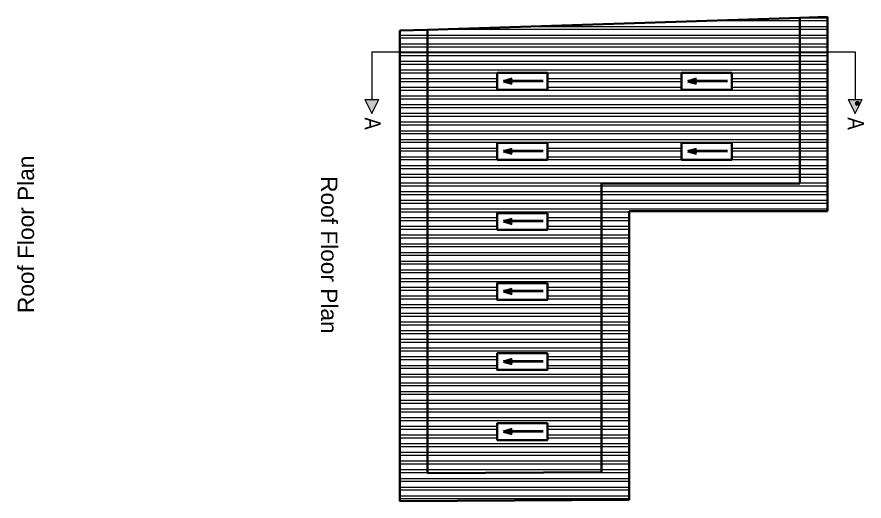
# Model space of a CAD drawing. Header units: inches. Extents: x 352731 to 371558, y -52658 to -39161.
# Drawn here: x 357988 to 358719, y -40455 to -40037 of the extents above; entities that cross this region are included whole.
import ezdxf

# ---------------------------------------------------------------- set-up
doc = ezdxf.new("R2010")
doc.units = ezdxf.units.IN
doc.header["$LTSCALE"] = 2
doc.header["$MEASUREMENT"] = 0
doc.layers.get('0').update_dxf_attribs({"linetype": 'CONTINUOUS'})
for name, color, linetype, lineweight in [('DIM_LINE', 173, 'CONTINUOUS', 20), ('door', 20, 'CONTINUOUS', 35), ('WALL - A', 1, 'CONTINUOUS', 40)]:
    doc.layers.add(name, color=color, linetype=linetype, lineweight=lineweight)
doc.styles.get("Standard").update_dxf_attribs({"font": 'ARIALN.TTF'})
pattern_1 = [(360, (399263.546, 326516.858), (1e-15, 7.5), []), (360, (399266.046, 326514.358), (1e-15, 7.5), [])]

msp = doc.modelspace()

# ---------------------------------------------------------------- hatches: boundary and pattern name
at = {"linetype": 'ByBlock', "lineweight": 5}
for points in [[(358294.07, -40120.74), (358288.07, -40108.74), (358300.07, -40108.74)], [(358710.99, -40120.74), (358704.99, -40108.74), (358716.99, -40108.74)]]:
    msp.add_hatch(color=7, dxfattribs=at).paths.add_polyline_path(points)
at = {"layer": 'DIM_LINE'}
h = msp.add_hatch(dxfattribs=at)
h.set_pattern_fill('ANSI32', color=256, scale=20, angle=315)
h.set_pattern_definition(pattern_1)
h.paths.add_polyline_path([(358318.07, -40455.24), (358516.07, -40454.07), (358516.07, -40205.12), (358687.07, -40205.12), (358687.07, -40037.47), (358663.07, -40038.24), (358663.07, -40181.12), (358492.07, -40181.12), (358492.07, -40430.21), (358342.07, -40431.1), (358342.07, -40048.55), (358318.07, -40049.32)])
h = msp.add_hatch(dxfattribs=at)
h.set_pattern_fill('ANSI32', color=256, scale=20, angle=315)
h.set_pattern_definition(pattern_1)
h.paths.add_polyline_path([(358492.07, -40181.12), (358663.07, -40181.12), (358663.07, -40038.24), (358342.07, -40048.55), (358342.07, -40431.1), (358492.07, -40430.21)])
h.paths.add_polyline_path([(358445.47, -40281.63), (358402.14, -40281.63), (358402.14, -40267.18), (358445.47, -40267.18)], flags=16)
h.paths.add_polyline_path([(358445.47, -40327.64), (358445.47, -40342.09), (358402.14, -40342.09), (358402.14, -40327.64)], flags=16)
h.paths.add_polyline_path([(358445.47, -40221.16), (358402.14, -40221.16), (358402.14, -40206.71), (358445.47, -40206.71)], flags=16)
h.paths.add_polyline_path([(358445.47, -40388.11), (358445.47, -40402.56), (358402.14, -40402.56), (358402.14, -40388.11)], flags=16)
h.paths.add_polyline_path([(358445.47, -40160.7), (358402.14, -40160.7), (358402.14, -40146.25), (358445.47, -40146.25)], flags=16)
h.paths.add_polyline_path([(358561.12, -40160.7), (358561.12, -40146.25), (358604.45, -40146.25), (358604.45, -40160.7)], flags=16)
h.paths.add_polyline_path([(358445.47, -40100.24), (358402.14, -40100.24), (358402.14, -40085.79), (358445.47, -40085.79)], flags=16)
h.paths.add_polyline_path([(358561.12, -40100.24), (358561.12, -40085.79), (358604.45, -40085.79), (358604.45, -40100.24)], flags=16)

# ---------------------------------------------------------------- linework, layer by layer
at = {"color": 7, "linetype": 'ByBlock', "lineweight": 5}
for p, q in [((358294.07, -40067.57), (358710.99, -40067.57)), ((358294.07, -40067.57), (358294.07, -40108.74)), ((358710.99, -40067.57), (358710.99, -40108.74)), ((358288.07, -40108.74), (358300.07, -40108.74)), ((358288.07, -40108.74), (358294.07, -40120.74)), ((358294.07, -40120.74), (358300.07, -40108.74)), ((358704.99, -40108.74), (358716.99, -40108.74)), ((358704.99, -40108.74), (358710.99, -40120.74)), ((358710.99, -40120.74), (358716.99, -40108.74))]:
    msp.add_line(p, q, dxfattribs=at)
at = {"layer": 'DIM_LINE'}
for points in [[(358402.14, -40085.79), (358402.14, -40100.24), (358445.47, -40100.24), (358445.47, -40085.79)], [(358561.12, -40085.79), (358561.12, -40100.24), (358604.45, -40100.24), (358604.45, -40085.79)], [(358402.14, -40146.25), (358402.14, -40160.7), (358445.47, -40160.7), (358445.47, -40146.25)], [(358561.12, -40146.25), (358561.12, -40160.7), (358604.45, -40160.7), (358604.45, -40146.25)], [(358402.14, -40206.71), (358402.14, -40221.16), (358445.47, -40221.16), (358445.47, -40206.71)], [(358402.14, -40267.18), (358402.14, -40281.63), (358445.47, -40281.63), (358445.47, -40267.18)], [(358402.14, -40327.64), (358402.14, -40342.09), (358445.47, -40342.09), (358445.47, -40327.64)], [(358402.14, -40388.11), (358402.14, -40402.56), (358445.47, -40402.56), (358445.47, -40388.11)]]:
    msp.add_lwpolyline(points, close=True, dxfattribs=at)
at = {"layer": 'door', "ltscale": 0.5}
for p, q in [((358342.07, -40048.55), (358663.07, -40038.24)), ((358687.07, -40037.47), (358663.07, -40038.24)), ((358663.07, -40038.24), (358663.07, -40181.12)), ((358687.07, -40037.47), (358687.07, -40205.12)), ((358342.07, -40048.55), (358318.07, -40049.32)), ((358318.07, -40049.32), (358318.07, -40455.24)), ((358342.07, -40048.55), (358342.07, -40431.1)), ((358492.07, -40181.12), (358492.07, -40430.21)), ((358492.07, -40181.12), (358663.07, -40181.12)), ((358516.07, -40205.12), (358516.07, -40454.07)), ((358516.07, -40205.12), (358687.07, -40205.12)), ((358342.02, -40422.1), (358342.07, -40422.1)), ((358342.07, -40431.1), (358492.07, -40430.21)), ((358351.07, -40431.05), (358351.07, -40431.1)), ((358318.07, -40455.24), (358516.07, -40454.07))]:
    msp.add_line(p, q, dxfattribs=at)
for points in [[(358445.47, -40085.79), (358445.47, -40100.24), (358402.14, -40100.24), (358402.14, -40085.79)], [(358604.45, -40085.79), (358604.45, -40100.24), (358561.12, -40100.24), (358561.12, -40085.79)], [(358713.84, -40113.13), (358713.84, -40111.13), (358711.84, -40111.13), (358711.84, -40113.13)], [(358445.47, -40146.25), (358445.47, -40160.7), (358402.14, -40160.7), (358402.14, -40146.25)], [(358604.45, -40146.25), (358604.45, -40160.7), (358561.12, -40160.7), (358561.12, -40146.25)], [(358445.47, -40206.71), (358445.47, -40221.16), (358402.14, -40221.16), (358402.14, -40206.71)], [(358445.47, -40267.18), (358445.47, -40281.63), (358402.14, -40281.63), (358402.14, -40267.18)], [(358445.47, -40327.64), (358445.47, -40342.09), (358402.14, -40342.09), (358402.14, -40327.64)], [(358445.47, -40388.11), (358445.47, -40402.56), (358402.14, -40402.56), (358402.14, -40388.11)]]:
    msp.add_lwpolyline(points, close=True, dxfattribs=at)
at = {"layer": 'WALL - A'}
for p, q in [((358407.73, -40092.82), (358415.03, -40090.69)), ((358441.71, -40092.82), (358407.73, -40092.82)), ((358407.73, -40092.82), (358415.03, -40094.94)), ((358566.71, -40092.82), (358574.01, -40090.69)), ((358600.69, -40092.82), (358566.71, -40092.82)), ((358566.71, -40092.82), (358574.01, -40094.94)), ((358407.73, -40153.28), (358415.03, -40151.16)), ((358566.71, -40153.28), (358574.01, -40151.16)), ((358441.71, -40153.28), (358407.73, -40153.28)), ((358407.73, -40153.28), (358415.03, -40155.41)), ((358600.69, -40153.28), (358566.71, -40153.28)), ((358566.71, -40153.28), (358574.01, -40155.41)), ((358407.73, -40213.75), (358415.03, -40211.62)), ((358441.71, -40213.75), (358407.73, -40213.75)), ((358407.73, -40213.75), (358415.03, -40215.87)), ((358407.73, -40274.21), (358415.03, -40272.08)), ((358441.71, -40274.21), (358407.73, -40274.21)), ((358407.73, -40274.21), (358415.03, -40276.34)), ((358407.73, -40334.67), (358415.03, -40332.55)), ((358441.71, -40334.67), (358407.73, -40334.67)), ((358407.73, -40334.67), (358415.03, -40336.8)), ((358407.73, -40395.14), (358415.03, -40393.01)), ((358441.71, -40395.14), (358407.73, -40395.14)), ((358407.73, -40395.14), (358415.03, -40397.26))]:
    msp.add_line(p, q, dxfattribs=at)

# ---------------------------------------------------------------- texts
at = {"color": 7, "linetype": 'ByBlock', "lineweight": 5, "char_height": 14}
for s, insert, width, attachment_point, rotation in [('A', (358301.69, -40134.84), 26.5803, 3, 270), ('A', (358718.61, -40134.84), 26.5803, 3, 270), ('{\\fArial CE|b0|i0|c0|p34;Roof\\fArial CE|b0|i0|c238|p34; Floor Plan}', (357995.73, -40225.09), 235.547, 5, 90), ('{\\fArial CE|b0|i0|c0|p34;Roof\\fArial CE|b0|i0|c238|p34; Floor Plan}', (358257.14, -40242.8), 235.547, 5, 270)]:
    msp.add_mtext(s, dxfattribs=dict(at, insert=insert, width=width, attachment_point=attachment_point, rotation=rotation))

doc.saveas('drawing.dxf')
